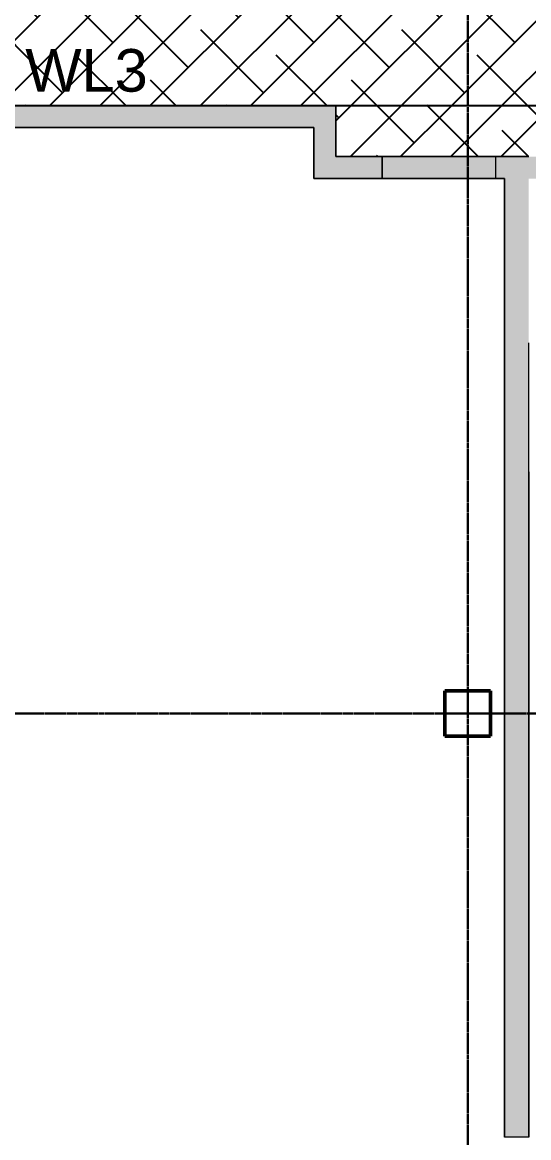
# Model space of a CAD drawing. Header units: inches. Extents: x -4126 to -1814, y 9773 to 12338.
# Drawn here: x -3311.1 to -3132.9, y 10017.9 to 10410.4 of the extents above; entities that cross this region are included whole.
import ezdxf

# ---------------------------------------------------------------- set-up
doc = ezdxf.new("R2010")
doc.units = ezdxf.units.IN
doc.header["$MEASUREMENT"] = 0
doc.linetypes.add('Grid Line 1_2_', pattern=[0.875, 0.5, -0.125, 0.125, -0.125])
for name, color, linetype, lineweight in [('I-WALL', 2, 'Continuous', 13), ('S-COLS', 52, 'Continuous', 9), ('S-GRID', 1, 'Continuous', 9)]:
    doc.layers.add(name, color=color, linetype=linetype, lineweight=lineweight)
doc.layers.add('LOAD_HATCH', color=8, linetype='Continuous')
doc.layers.add('loads', color=1, linetype='Continuous')
doc.styles.add('Arial', font='Arial.ttf', dxfattribs={"height": 18})

# ---------------------------------------------------------------- blocks, each defined once
blk = doc.blocks.new('CTR - 1st Phase - Common Walls_rvt-1-FRAMING PLAN - 1ST FLOOR')
at = {"layer": 'I-WALL', "lineweight": 5, "transparency": 33554585}
for points in [[(-3410.55, 10373.41), (-3208.5, 10373.41), (-3208.5, 10381.16), (-3410.55, 10381.16)], [(-3200.75, 10355.41), (-3200.75, 10381.16), (-3208.5, 10381.16), (-3208.5, 10355.41)], [(-3184.42, 10355.41), (-3184.42, 10363.16), (-3200.75, 10363.16), (-3200.75, 10355.41), (-3194.04, 10355.41)], [(-3168.32, 10355.41), (-3168.32, 10363.16), (-3184.42, 10363.16), (-3184.42, 10355.41)], [(-3164.32, 10355.41), (-3164.32, 10363.16), (-3168.32, 10363.16), (-3168.32, 10355.41), (-3167.54, 10355.41)], [(-3144.42, 10355.41), (-3144.42, 10363.16), (-3164.32, 10363.16), (-3164.32, 10355.41)], [(-3144.32, 10355.41), (-3144.32, 10363.16), (-3144.42, 10363.16), (-3144.42, 10355.41)], [(-3141.37, 10355.41), (-3141.37, 10363.16), (-3144.32, 10363.16), (-3144.32, 10355.41)]]:
    blk.add_hatch(color=8, dxfattribs=at).paths.add_polyline_path(points, flags=0)
h = blk.add_hatch(color=8, dxfattribs=at)
h.paths.add_polyline_path([(-3141.11, 10018.09), (-3141.11, 10058.2), (-3141.37, 10058.2), (-3141.37, 10018.09)], flags=0)
h.paths.add_polyline_path([(-3141.37, 10058.6), (-3141.11, 10058.6), (-3141.11, 10059.03), (-3141.37, 10059.03)], flags=0)
h.paths.add_polyline_path([(-3141.37, 10059.86), (-3141.11, 10059.86), (-3141.11, 10060.29), (-3141.37, 10060.29)], flags=0)
h.paths.add_polyline_path([(-3141.11, 10060.68), (-3141.11, 10106.08), (-3141.37, 10106.08), (-3141.37, 10060.68)], flags=0)
h.paths.add_polyline_path([(-3141.37, 10106.48), (-3141.11, 10106.48), (-3141.11, 10106.91), (-3141.37, 10106.91)], flags=0)
h.paths.add_polyline_path([(-3141.37, 10107.74), (-3141.11, 10107.74), (-3141.11, 10108.17), (-3141.37, 10108.17)], flags=0)
h.paths.add_polyline_path([(-3141.37, 10108.56), (-3141.11, 10108.56), (-3141.11, 10153.97), (-3141.37, 10153.97), (-3141.37, 10136.76)], flags=0)
h.paths.add_polyline_path([(-3141.11, 10154.36), (-3141.11, 10154.79), (-3141.37, 10154.79), (-3141.37, 10154.36)], flags=0)
h.paths.add_polyline_path([(-3141.37, 10155.62), (-3141.11, 10155.62), (-3141.11, 10156.05), (-3141.37, 10156.05)], flags=0)
h.paths.add_polyline_path([(-3141.11, 10156.45), (-3141.11, 10167.17), (-3141.37, 10167.17), (-3141.37, 10156.45)], flags=0)
h.paths.add_polyline_path([(-3141.11, 10167.19), (-3141.11, 10201.85), (-3141.37, 10201.85), (-3141.37, 10167.19)], flags=0)
h.paths.add_polyline_path([(-3141.37, 10202.24), (-3141.11, 10202.24), (-3141.11, 10202.67), (-3141.37, 10202.67)], flags=0)
h.paths.add_polyline_path([(-3141.11, 10203.5), (-3141.11, 10203.93), (-3141.37, 10203.93), (-3141.37, 10203.5)], flags=0)
h.paths.add_polyline_path([(-3141.37, 10204.33), (-3141.11, 10204.33), (-3141.11, 10249.73), (-3141.37, 10249.73), (-3141.37, 10222.87)], flags=0)
h.paths.add_polyline_path([(-3141.37, 10250.12), (-3141.11, 10250.12), (-3141.11, 10250.55), (-3141.37, 10250.55)], flags=0)
h.paths.add_polyline_path([(-3141.37, 10251.39), (-3141.11, 10251.39), (-3141.11, 10251.82), (-3141.37, 10251.82)], flags=0)
h.paths.add_polyline_path([(-3141.11, 10252.21), (-3141.11, 10297.61), (-3141.37, 10297.61), (-3141.37, 10252.21)], flags=0)
h.paths.add_polyline_path([(-3141.37, 10298), (-3141.11, 10298), (-3141.11, 10298.43), (-3141.37, 10298.43)], flags=0)
h.paths.add_polyline_path([(-3141.37, 10299.27), (-3141.11, 10299.27), (-3141.11, 10299.7), (-3141.37, 10299.7)], flags=0)
h.paths.add_polyline_path([(-3141.37, 10300.09), (-3141.11, 10300.09), (-3141.12, 10345.49), (-3141.37, 10345.49), (-3141.37, 10308.99)], flags=0)
h.paths.add_polyline_path([(-3141.37, 10345.89), (-3141.11, 10345.89), (-3141.14, 10346.32), (-3141.37, 10346.32)], flags=0)
h.paths.add_polyline_path([(-3141.17, 10347.15), (-3141.11, 10347.15), (-3141.11, 10347.58), (-3141.37, 10347.58), (-3141.37, 10347.15)], flags=0)
h.paths.add_polyline_path([(-3141.37, 10347.97), (-3141.11, 10347.97), (-3141.11, 10355.41), (-3140.32, 10355.41), (-3140.32, 10363.16), (-3141.37, 10363.16), (-3141.37, 10355.41)], flags=0)
h = blk.add_hatch(color=8, dxfattribs=at)
h.paths.add_polyline_path([(-3132.87, 10018.09), (-3132.87, 10058.2), (-3140.32, 10058.2), (-3140.32, 10018.09)], flags=0)
h.paths.add_polyline_path([(-3133.89, 10058.6), (-3132.87, 10058.6), (-3132.87, 10059.03), (-3140.32, 10059.03), (-3140.32, 10058.6)], flags=0)
h.paths.add_polyline_path([(-3140.32, 10059.86), (-3132.87, 10059.86), (-3132.87, 10060.29), (-3140.32, 10060.29)], flags=0)
h.paths.add_polyline_path([(-3133.95, 10060.68), (-3132.87, 10060.68), (-3132.87, 10106.08), (-3140.32, 10106.08), (-3140.32, 10060.68)], flags=0)
h.paths.add_polyline_path([(-3132.87, 10106.48), (-3132.87, 10106.91), (-3140.32, 10106.91), (-3140.32, 10106.48), (-3135.1, 10106.48)], flags=0)
h.paths.add_polyline_path([(-3140.32, 10107.74), (-3132.87, 10107.74), (-3132.87, 10108.17), (-3140.32, 10108.17)], flags=0)
h.paths.add_polyline_path([(-3140.32, 10108.56), (-3132.87, 10108.56), (-3132.87, 10153.97), (-3140.32, 10153.97), (-3140.32, 10136.76)], flags=0)
h.paths.add_polyline_path([(-3136.31, 10154.36), (-3132.87, 10154.36), (-3132.87, 10154.79), (-3140.32, 10154.79), (-3140.32, 10154.36)], flags=0)
h.paths.add_polyline_path([(-3136.34, 10155.62), (-3132.87, 10155.62), (-3132.87, 10156.05), (-3140.32, 10156.05), (-3140.32, 10155.62)], flags=0)
h.paths.add_polyline_path([(-3140.32, 10156.45), (-3132.87, 10156.45), (-3132.87, 10201.85), (-3140.32, 10201.85), (-3140.32, 10167.19), (-3140.32, 10167.17)], flags=0)
h.paths.add_polyline_path([(-3140.32, 10202.24), (-3132.87, 10202.24), (-3132.87, 10202.67), (-3140.32, 10202.67)], flags=0)
h.paths.add_polyline_path([(-3140.32, 10203.5), (-3132.87, 10203.5), (-3132.87, 10203.93), (-3140.32, 10203.93)], flags=0)
h.paths.add_polyline_path([(-3140.32, 10204.33), (-3132.87, 10204.33), (-3132.87, 10249.73), (-3140.32, 10249.73), (-3140.32, 10222.87)], flags=0)
h.paths.add_polyline_path([(-3138.72, 10250.12), (-3132.87, 10250.12), (-3132.87, 10250.55), (-3140.32, 10250.55), (-3140.32, 10250.12)], flags=0)
h.paths.add_polyline_path([(-3138.75, 10251.39), (-3132.87, 10251.39), (-3132.87, 10251.82), (-3140.32, 10251.82), (-3140.32, 10251.39)], flags=0)
h.paths.add_polyline_path([(-3138.77, 10252.21), (-3132.87, 10252.21), (-3132.87, 10297.61), (-3140.32, 10297.61), (-3140.32, 10252.21)], flags=0)
h.paths.add_polyline_path([(-3140.32, 10298), (-3132.87, 10298), (-3132.87, 10298.43), (-3140.32, 10298.43)], flags=0)
h.paths.add_polyline_path([(-3132.87, 10299.27), (-3132.87, 10299.7), (-3140.32, 10299.7), (-3140.32, 10299.27), (-3139.96, 10299.27)], flags=0)
h.paths.add_polyline_path([(-3140.32, 10300.09), (-3132.87, 10300.09), (-3132.87, 10345.49), (-3140.32, 10345.49), (-3140.32, 10308.99)], flags=0)
h.paths.add_polyline_path([(-3140.32, 10345.89), (-3132.87, 10345.89), (-3132.87, 10346.32), (-3140.32, 10346.32)], flags=0)
h.paths.add_polyline_path([(-3140.32, 10347.15), (-3132.87, 10347.15), (-3132.87, 10347.58), (-3140.32, 10347.58)], flags=0)
h.paths.add_polyline_path([(-3140.32, 10347.97), (-3132.87, 10347.97), (-3132.87, 10363.16), (-3140.32, 10363.16), (-3140.32, 10355.41)], flags=0)
h = blk.add_hatch(color=8, dxfattribs=at)
h.paths.add_polyline_path([(-3073.5, 10355.41), (-3073.5, 10363.16), (-3089.82, 10363.16), (-3089.82, 10355.41)], flags=0)
h.paths.add_polyline_path([(-3132.87, 10355.41), (-3129.82, 10355.41), (-3129.82, 10363.16), (-3132.87, 10363.16)], flags=0)
h = blk.add_hatch(color=8, dxfattribs=at)
h.paths.add_polyline_path([(-3140.32, 10018.09), (-3140.32, 10058.2), (-3141.11, 10058.2), (-3141.11, 10018.09)], flags=0)
h.paths.add_polyline_path([(-3140.32, 10058.6), (-3140.32, 10059.03), (-3141.11, 10059.03), (-3141.11, 10058.6)], flags=0)
h.paths.add_polyline_path([(-3140.32, 10059.86), (-3140.32, 10060.29), (-3141.11, 10060.29), (-3141.11, 10059.86)], flags=0)
h.paths.add_polyline_path([(-3141.11, 10060.68), (-3140.32, 10060.68), (-3140.32, 10106.08), (-3141.11, 10106.08)], flags=0)
h.paths.add_polyline_path([(-3141.11, 10106.48), (-3140.32, 10106.48), (-3140.32, 10106.91), (-3141.11, 10106.91)], flags=0)
h.paths.add_polyline_path([(-3141.11, 10107.74), (-3140.32, 10107.74), (-3140.32, 10108.17), (-3141.11, 10108.17)], flags=0)
h.paths.add_polyline_path([(-3140.32, 10108.56), (-3140.32, 10153.97), (-3141.11, 10153.97), (-3141.11, 10108.56)], flags=0)
h.paths.add_polyline_path([(-3141.11, 10154.36), (-3140.32, 10154.36), (-3140.32, 10154.79), (-3141.11, 10154.79)], flags=0)
h.paths.add_polyline_path([(-3140.32, 10155.62), (-3140.32, 10156.05), (-3141.11, 10156.05), (-3141.11, 10155.62)], flags=0)
h.paths.add_polyline_path([(-3141.11, 10156.45), (-3140.32, 10156.45), (-3140.32, 10167.17), (-3141.11, 10167.17)], flags=0)
h.paths.add_polyline_path([(-3140.32, 10167.19), (-3140.32, 10201.85), (-3141.11, 10201.85), (-3141.11, 10167.19)], flags=0)
h.paths.add_polyline_path([(-3140.32, 10202.24), (-3140.32, 10202.67), (-3141.11, 10202.67), (-3141.11, 10202.24)], flags=0)
h.paths.add_polyline_path([(-3141.11, 10203.5), (-3140.32, 10203.5), (-3140.32, 10203.93), (-3141.11, 10203.93)], flags=0)
h.paths.add_polyline_path([(-3140.32, 10204.33), (-3140.32, 10249.73), (-3141.11, 10249.73), (-3141.11, 10204.33)], flags=0)
h.paths.add_polyline_path([(-3141.11, 10250.12), (-3140.32, 10250.12), (-3140.32, 10250.55), (-3141.11, 10250.55)], flags=0)
h.paths.add_polyline_path([(-3140.32, 10251.39), (-3140.32, 10251.82), (-3141.11, 10251.82), (-3141.11, 10251.39)], flags=0)
h.paths.add_polyline_path([(-3141.11, 10252.21), (-3140.32, 10252.21), (-3140.32, 10297.61), (-3141.11, 10297.61)], flags=0)
h.paths.add_polyline_path([(-3140.32, 10298), (-3140.32, 10298.43), (-3141.11, 10298.43), (-3141.11, 10298)], flags=0)
h.paths.add_polyline_path([(-3140.32, 10299.27), (-3140.32, 10299.7), (-3141.11, 10299.7), (-3141.11, 10299.27)], flags=0)
h.paths.add_polyline_path([(-3141.11, 10300.09), (-3140.32, 10300.09), (-3140.32, 10345.49), (-3141.11, 10345.49), (-3141.11, 10308.99)], flags=0)
h.paths.add_polyline_path([(-3140.32, 10345.89), (-3140.32, 10346.32), (-3141.11, 10346.32), (-3141.11, 10345.89)], flags=0)
h.paths.add_polyline_path([(-3141.11, 10347.15), (-3140.32, 10347.15), (-3140.32, 10347.58), (-3141.11, 10347.58)], flags=0)
h.paths.add_polyline_path([(-3141.11, 10347.97), (-3140.32, 10347.97), (-3140.32, 10355.41), (-3141.11, 10355.41)], flags=0)
h = blk.add_hatch(color=8, dxfattribs=at)
h.paths.add_polyline_path([(-3141.11, 10058.2), (-3141.11, 10058.6), (-3141.37, 10058.6), (-3141.37, 10058.2)], flags=0)
h.paths.add_polyline_path([(-3141.11, 10060.29), (-3141.11, 10060.68), (-3141.37, 10060.68), (-3141.37, 10060.29)], flags=0)
h.paths.add_polyline_path([(-3141.37, 10106.08), (-3141.11, 10106.08), (-3141.11, 10106.48), (-3141.37, 10106.48)], flags=0)
h.paths.add_polyline_path([(-3141.11, 10108.17), (-3141.11, 10108.56), (-3141.37, 10108.56), (-3141.37, 10108.17)], flags=0)
h.paths.add_polyline_path([(-3141.11, 10153.97), (-3141.11, 10154.36), (-3141.37, 10154.36), (-3141.37, 10153.97)], flags=0)
h.paths.add_polyline_path([(-3141.11, 10156.05), (-3141.11, 10156.45), (-3141.37, 10156.45), (-3141.37, 10156.05)], flags=0)
h.paths.add_polyline_path([(-3141.11, 10201.85), (-3141.11, 10202.24), (-3141.37, 10202.24), (-3141.37, 10201.85)], flags=0)
h.paths.add_polyline_path([(-3141.37, 10203.93), (-3141.11, 10203.93), (-3141.11, 10204.33), (-3141.37, 10204.33)], flags=0)
h.paths.add_polyline_path([(-3141.11, 10249.73), (-3141.11, 10250.12), (-3141.37, 10250.12), (-3141.37, 10249.73)], flags=0)
h.paths.add_polyline_path([(-3141.37, 10251.82), (-3141.11, 10251.82), (-3141.11, 10252.21), (-3141.37, 10252.21)], flags=0)
h.paths.add_polyline_path([(-3141.37, 10297.61), (-3141.11, 10297.61), (-3141.11, 10298), (-3141.37, 10298)], flags=0)
h.paths.add_polyline_path([(-3141.37, 10299.7), (-3141.11, 10299.7), (-3141.11, 10300.09), (-3141.37, 10300.09)], flags=0)
h.paths.add_polyline_path([(-3141.11, 10345.49), (-3141.13, 10345.89), (-3141.37, 10345.89), (-3141.37, 10345.49), (-3141.12, 10345.49)], flags=0)
h.paths.add_polyline_path([(-3141.18, 10347.58), (-3141.11, 10347.58), (-3141.11, 10347.97), (-3141.37, 10347.97), (-3141.37, 10347.58)], flags=0)
h = blk.add_hatch(color=8, dxfattribs=at)
h.paths.add_polyline_path([(-3141.37, 10059.03), (-3141.11, 10059.03), (-3141.11, 10059.86), (-3141.37, 10059.86), (-3141.37, 10059.4)], flags=0)
h.paths.add_polyline_path([(-3141.11, 10106.91), (-3141.11, 10107.74), (-3141.37, 10107.74), (-3141.37, 10106.91)], flags=0)
h.paths.add_polyline_path([(-3141.11, 10154.79), (-3141.11, 10155.62), (-3141.37, 10155.62), (-3141.37, 10154.79)], flags=0)
h.paths.add_polyline_path([(-3141.11, 10202.67), (-3141.11, 10203.5), (-3141.37, 10203.5), (-3141.37, 10202.67)], flags=0)
h.paths.add_polyline_path([(-3141.11, 10250.55), (-3141.11, 10251.39), (-3141.37, 10251.39), (-3141.37, 10250.55)], flags=0)
h.paths.add_polyline_path([(-3141.11, 10298.43), (-3141.11, 10299.27), (-3141.37, 10299.27), (-3141.37, 10298.43)], flags=0)
h.paths.add_polyline_path([(-3141.14, 10346.32), (-3141.11, 10346.32), (-3141.11, 10347.15), (-3141.37, 10347.15), (-3141.37, 10346.32)], flags=0)
h = blk.add_hatch(color=8, dxfattribs=at)
h.paths.add_polyline_path([(-3140.32, 10058.2), (-3140.32, 10058.6), (-3141.11, 10058.6), (-3141.11, 10058.2)], flags=0)
h.paths.add_polyline_path([(-3140.32, 10060.29), (-3140.32, 10060.68), (-3141.11, 10060.68), (-3141.11, 10060.29)], flags=0)
h.paths.add_polyline_path([(-3140.32, 10106.08), (-3140.32, 10106.48), (-3141.11, 10106.48), (-3141.11, 10106.08)], flags=0)
h.paths.add_polyline_path([(-3141.11, 10108.17), (-3140.32, 10108.17), (-3140.32, 10108.56), (-3141.11, 10108.56)], flags=0)
h.paths.add_polyline_path([(-3140.32, 10153.97), (-3140.32, 10154.36), (-3141.11, 10154.36), (-3141.11, 10153.97)], flags=0)
h.paths.add_polyline_path([(-3141.11, 10156.05), (-3140.32, 10156.05), (-3140.32, 10156.45), (-3141.11, 10156.45)], flags=0)
h.paths.add_polyline_path([(-3140.32, 10201.85), (-3140.32, 10202.24), (-3141.11, 10202.24), (-3141.11, 10201.85)], flags=0)
h.paths.add_polyline_path([(-3140.32, 10203.93), (-3140.32, 10204.33), (-3141.11, 10204.33), (-3141.11, 10203.93)], flags=0)
h.paths.add_polyline_path([(-3140.32, 10249.73), (-3140.32, 10250.12), (-3141.11, 10250.12), (-3141.11, 10249.73)], flags=0)
h.paths.add_polyline_path([(-3140.32, 10251.82), (-3140.32, 10252.21), (-3141.11, 10252.21), (-3141.11, 10251.82)], flags=0)
h.paths.add_polyline_path([(-3140.32, 10297.61), (-3140.32, 10298), (-3141.11, 10298), (-3141.11, 10297.61)], flags=0)
h.paths.add_polyline_path([(-3140.32, 10299.7), (-3140.32, 10300.09), (-3141.11, 10300.09), (-3141.11, 10299.7)], flags=0)
h.paths.add_polyline_path([(-3140.32, 10345.49), (-3140.32, 10345.89), (-3141.11, 10345.89), (-3141.11, 10345.49)], flags=0)
h.paths.add_polyline_path([(-3140.32, 10347.58), (-3140.32, 10347.97), (-3141.11, 10347.97), (-3141.11, 10347.58)], flags=0)
h = blk.add_hatch(color=8, dxfattribs=at)
h.paths.add_polyline_path([(-3140.32, 10059.03), (-3140.32, 10059.86), (-3141.11, 10059.86), (-3141.11, 10059.03)], flags=0)
h.paths.add_polyline_path([(-3141.11, 10106.91), (-3140.32, 10106.91), (-3140.32, 10107.74), (-3141.11, 10107.74), (-3141.11, 10107.28)], flags=0)
h.paths.add_polyline_path([(-3141.11, 10154.79), (-3140.32, 10154.79), (-3140.32, 10155.62), (-3141.11, 10155.62), (-3141.11, 10155.16)], flags=0)
h.paths.add_polyline_path([(-3140.32, 10202.67), (-3140.32, 10203.5), (-3141.11, 10203.5), (-3141.11, 10202.67)], flags=0)
h.paths.add_polyline_path([(-3141.11, 10250.55), (-3140.32, 10250.55), (-3140.32, 10251.39), (-3141.11, 10251.39), (-3141.11, 10250.93)], flags=0)
h.paths.add_polyline_path([(-3141.11, 10298.43), (-3140.32, 10298.43), (-3140.32, 10299.27), (-3141.11, 10299.27), (-3141.11, 10298.81)], flags=0)
h.paths.add_polyline_path([(-3141.11, 10346.32), (-3140.32, 10346.32), (-3140.32, 10347.15), (-3141.11, 10347.15), (-3141.11, 10346.69)], flags=0)
h = blk.add_hatch(color=8, dxfattribs=at)
h.paths.add_polyline_path([(-3132.87, 10058.2), (-3132.87, 10058.6), (-3140.32, 10058.6), (-3140.32, 10058.2), (-3133.88, 10058.2)], flags=0)
h.paths.add_polyline_path([(-3140.32, 10060.29), (-3132.87, 10060.29), (-3132.87, 10060.68), (-3140.32, 10060.68)], flags=0)
h.paths.add_polyline_path([(-3140.32, 10106.08), (-3132.87, 10106.08), (-3132.87, 10106.48), (-3140.32, 10106.48)], flags=0)
h.paths.add_polyline_path([(-3140.32, 10108.17), (-3132.87, 10108.17), (-3132.87, 10108.56), (-3140.32, 10108.56)], flags=0)
h.paths.add_polyline_path([(-3132.87, 10153.97), (-3132.87, 10154.36), (-3140.32, 10154.36), (-3140.32, 10153.97), (-3136.3, 10153.97)], flags=0)
h.paths.add_polyline_path([(-3132.87, 10156.05), (-3132.87, 10156.45), (-3140.32, 10156.45), (-3140.32, 10156.05), (-3136.35, 10156.05)], flags=0)
h.paths.add_polyline_path([(-3140.32, 10201.85), (-3132.87, 10201.85), (-3132.87, 10202.24), (-3140.32, 10202.24)], flags=0)
h.paths.add_polyline_path([(-3140.32, 10203.93), (-3132.87, 10203.93), (-3132.87, 10204.33), (-3140.32, 10204.33)], flags=0)
h.paths.add_polyline_path([(-3132.87, 10249.73), (-3132.87, 10250.12), (-3140.32, 10250.12), (-3140.32, 10249.73), (-3138.71, 10249.73)], flags=0)
h.paths.add_polyline_path([(-3132.87, 10251.82), (-3132.87, 10252.21), (-3140.32, 10252.21), (-3140.32, 10251.82), (-3138.76, 10251.82)], flags=0)
h.paths.add_polyline_path([(-3140.32, 10297.61), (-3132.87, 10297.61), (-3132.87, 10298), (-3140.32, 10298)], flags=0)
h.paths.add_polyline_path([(-3132.87, 10299.7), (-3132.87, 10300.09), (-3140.32, 10300.09), (-3140.32, 10299.7), (-3139.97, 10299.7)], flags=0)
h.paths.add_polyline_path([(-3132.87, 10345.49), (-3132.87, 10345.89), (-3140.32, 10345.89), (-3140.32, 10345.49)], flags=0)
h.paths.add_polyline_path([(-3132.87, 10347.58), (-3132.87, 10347.97), (-3140.32, 10347.97), (-3140.32, 10347.58)], flags=0)
h = blk.add_hatch(color=8, dxfattribs=at)
h.paths.add_polyline_path([(-3140.32, 10059.03), (-3132.87, 10059.03), (-3132.87, 10059.86), (-3140.32, 10059.86), (-3140.32, 10059.4)], flags=0)
h.paths.add_polyline_path([(-3132.87, 10106.91), (-3132.87, 10107.74), (-3140.32, 10107.74), (-3140.32, 10106.91), (-3135.11, 10106.91)], flags=0)
h.paths.add_polyline_path([(-3132.87, 10154.79), (-3132.87, 10155.62), (-3140.32, 10155.62), (-3140.32, 10154.79), (-3136.32, 10154.79)], flags=0)
h.paths.add_polyline_path([(-3137.52, 10202.67), (-3132.87, 10202.67), (-3132.87, 10203.5), (-3140.32, 10203.5), (-3140.32, 10202.67)], flags=0)
h.paths.add_polyline_path([(-3140.32, 10250.55), (-3132.87, 10250.55), (-3132.87, 10251.39), (-3140.32, 10251.39), (-3140.32, 10250.93)], flags=0)
h.paths.add_polyline_path([(-3140.32, 10298.43), (-3132.87, 10298.43), (-3132.87, 10299.27), (-3140.32, 10299.27), (-3140.32, 10298.81)], flags=0)
h.paths.add_polyline_path([(-3140.32, 10346.32), (-3132.87, 10346.32), (-3132.87, 10347.15), (-3140.32, 10347.15), (-3140.32, 10346.69)], flags=0)
at = {"layer": 'I-WALL', "color": 9}
for p, q in [((-3208.5, 10381.16), (-3410.55, 10381.16)), ((-3208.5, 10381.16), (-3200.75, 10381.16)), ((-3200.75, 10363.16), (-3200.75, 10381.16)), ((-3334.47, 10373.41), (-3208.5, 10373.41)), ((-3208.5, 10373.41), (-3208.5, 10355.41)), ((-3184.42, 10363.16), (-3200.75, 10363.16)), ((-3168.32, 10363.16), (-3184.42, 10363.16)), ((-3184.42, 10363.16), (-3184.42, 10355.41)), ((-3164.32, 10363.16), (-3168.32, 10363.16)), ((-3144.42, 10363.16), (-3164.32, 10363.16)), ((-3144.32, 10363.16), (-3144.42, 10363.16)), ((-3144.42, 10355.41), (-3144.42, 10363.16)), ((-3141.37, 10363.16), (-3144.32, 10363.16)), ((-3141.37, 10363.16), (-3140.32, 10363.16)), ((-3140.32, 10363.16), (-3132.87, 10363.16)), ((-3200.75, 10355.41), (-3208.5, 10355.41)), ((-3200.75, 10355.41), (-3184.42, 10355.41)), ((-3184.42, 10355.41), (-3168.32, 10355.41)), ((-3168.32, 10355.41), (-3164.32, 10355.41)), ((-3164.32, 10355.41), (-3144.42, 10355.41)), ((-3144.42, 10355.41), (-3144.32, 10355.41)), ((-3144.32, 10355.41), (-3141.37, 10355.41)), ((-3141.37, 10355.41), (-3141.37, 10347.97)), ((-3141.37, 10347.97), (-3141.37, 10347.58)), ((-3141.37, 10347.58), (-3141.37, 10347.15)), ((-3141.37, 10347.15), (-3141.37, 10346.77)), ((-3141.37, 10346.69), (-3141.37, 10346.32)), ((-3141.37, 10346.32), (-3141.37, 10345.89)), ((-3141.37, 10345.89), (-3141.37, 10345.49)), ((-3141.37, 10345.49), (-3141.37, 10300.09)), ((-3141.37, 10300.09), (-3141.37, 10299.7)), ((-3141.37, 10299.7), (-3141.37, 10299.27)), ((-3141.37, 10299.27), (-3141.37, 10298.89)), ((-3141.37, 10298.81), (-3141.37, 10298.43)), ((-3141.37, 10298.43), (-3141.37, 10298)), ((-3141.37, 10298), (-3141.37, 10297.61)), ((-3141.37, 10297.61), (-3141.37, 10252.21)), ((-3132.87, 10252.21), (-3132.87, 10297.61)), ((-3141.37, 10252.21), (-3141.37, 10251.82)), ((-3141.37, 10251.82), (-3141.37, 10251.39)), ((-3141.37, 10251.39), (-3141.37, 10251.01)), ((-3141.37, 10250.93), (-3141.37, 10250.55)), ((-3141.37, 10250.55), (-3141.37, 10250.12)), ((-3141.37, 10250.12), (-3141.37, 10249.73)), ((-3141.37, 10249.73), (-3141.37, 10204.33)), ((-3132.87, 10251.82), (-3132.87, 10252.21)), ((-3132.87, 10251.01), (-3132.87, 10251.82)), ((-3132.87, 10250.12), (-3132.87, 10250.93)), ((-3132.87, 10249.73), (-3132.87, 10250.12)), ((-3132.87, 10204.33), (-3132.87, 10249.73)), ((-3141.37, 10204.33), (-3141.37, 10203.93)), ((-3141.37, 10203.93), (-3141.37, 10203.5)), ((-3141.37, 10203.5), (-3141.37, 10203.13)), ((-3141.37, 10203.05), (-3141.37, 10202.67)), ((-3141.37, 10202.67), (-3141.37, 10202.24)), ((-3141.37, 10202.24), (-3141.37, 10201.85)), ((-3141.37, 10201.85), (-3141.37, 10167.19)), ((-3132.87, 10203.93), (-3132.87, 10204.33)), ((-3132.87, 10203.13), (-3132.87, 10203.93)), ((-3132.87, 10202.24), (-3132.87, 10203.05)), ((-3132.87, 10201.85), (-3132.87, 10202.24)), ((-3132.87, 10156.45), (-3132.87, 10201.85)), ((-3141.37, 10167.17), (-3141.37, 10156.45)), ((-3141.37, 10156.45), (-3141.37, 10156.05)), ((-3141.37, 10156.05), (-3141.37, 10155.62)), ((-3141.37, 10155.62), (-3141.37, 10155.25)), ((-3141.37, 10155.16), (-3141.37, 10154.79)), ((-3141.37, 10154.79), (-3141.37, 10154.36)), ((-3141.37, 10154.36), (-3141.37, 10153.97)), ((-3132.87, 10156.05), (-3132.87, 10156.45)), ((-3132.87, 10155.25), (-3132.87, 10156.05)), ((-3132.87, 10154.36), (-3132.87, 10155.16)), ((-3132.87, 10153.97), (-3132.87, 10154.36)), ((-3141.37, 10153.97), (-3141.37, 10108.56)), ((-3132.87, 10108.56), (-3132.87, 10153.97)), ((-3141.37, 10108.56), (-3141.37, 10108.17)), ((-3141.37, 10108.17), (-3141.37, 10107.74)), ((-3141.37, 10107.74), (-3141.37, 10107.37)), ((-3141.37, 10107.28), (-3141.37, 10106.91)), ((-3132.87, 10108.17), (-3132.87, 10108.56)), ((-3132.87, 10107.37), (-3132.87, 10108.17)), ((-3132.87, 10106.48), (-3132.87, 10107.28)), ((-3141.37, 10106.91), (-3141.37, 10106.48)), ((-3141.37, 10106.48), (-3141.37, 10106.08)), ((-3141.37, 10106.08), (-3141.37, 10060.68)), ((-3132.87, 10106.08), (-3132.87, 10106.48)), ((-3132.87, 10060.68), (-3132.87, 10106.08)), ((-3141.37, 10060.68), (-3141.37, 10060.29)), ((-3141.37, 10060.29), (-3141.37, 10059.86)), ((-3132.87, 10060.29), (-3132.87, 10060.68)), ((-3132.87, 10059.48), (-3132.87, 10060.29)), ((-3141.37, 10059.86), (-3141.37, 10059.48)), ((-3141.37, 10059.4), (-3141.37, 10059.03)), ((-3141.37, 10059.03), (-3141.37, 10058.6)), ((-3141.37, 10058.6), (-3141.37, 10058.2)), ((-3141.37, 10058.2), (-3141.37, 10018.09)), ((-3132.87, 10058.6), (-3132.87, 10059.4)), ((-3132.87, 10058.2), (-3132.87, 10058.6)), ((-3132.87, 10018.09), (-3132.87, 10058.2)), ((-3140.32, 10018.09), (-3141.37, 10018.09)), ((-3132.87, 10018.09), (-3140.32, 10018.09))]:
    blk.add_line(p, q, dxfattribs=at)
at = {"layer": 'I-WALL', "color": 253}
for p, q in [((-3410.55, 10381.16), (-3208.5, 10381.16)), ((-3200.75, 10381.16), (-3208.5, 10381.16)), ((-3200.75, 10381.16), (-3200.75, 10363.16)), ((-3208.5, 10373.41), (-3334.47, 10373.41)), ((-3208.5, 10355.41), (-3208.5, 10373.41)), ((-3200.75, 10363.16), (-3168.32, 10363.16)), ((-3184.42, 10355.41), (-3184.42, 10363.16)), ((-3168.32, 10363.16), (-3164.32, 10363.16)), ((-3164.32, 10363.16), (-3144.32, 10363.16)), ((-3144.42, 10355.41), (-3144.42, 10363.16)), ((-3144.32, 10363.16), (-3141.37, 10363.16)), ((-3140.32, 10363.16), (-3141.37, 10363.16)), ((-3132.87, 10363.16), (-3140.32, 10363.16)), ((-3208.5, 10355.41), (-3200.75, 10355.41)), ((-3168.32, 10355.41), (-3200.75, 10355.41)), ((-3164.32, 10355.41), (-3168.32, 10355.41)), ((-3144.32, 10355.41), (-3164.32, 10355.41)), ((-3141.37, 10355.41), (-3144.32, 10355.41)), ((-3141.37, 10347.97), (-3141.37, 10355.41)), ((-3141.37, 10347.58), (-3141.37, 10347.97)), ((-3141.37, 10347.15), (-3141.37, 10347.58)), ((-3141.37, 10346.77), (-3141.37, 10347.15)), ((-3141.37, 10346.32), (-3141.37, 10346.69)), ((-3141.37, 10345.89), (-3141.37, 10346.32)), ((-3141.37, 10345.49), (-3141.37, 10345.89)), ((-3141.37, 10300.09), (-3141.37, 10345.49)), ((-3141.37, 10299.7), (-3141.37, 10300.09)), ((-3141.37, 10299.27), (-3141.37, 10299.7)), ((-3141.37, 10298.89), (-3141.37, 10299.27)), ((-3141.37, 10298.43), (-3141.37, 10298.81)), ((-3141.37, 10298), (-3141.37, 10298.43)), ((-3141.37, 10297.61), (-3141.37, 10298)), ((-3141.37, 10252.21), (-3141.37, 10297.61)), ((-3141.37, 10251.82), (-3141.37, 10252.21)), ((-3141.37, 10251.39), (-3141.37, 10251.82)), ((-3141.37, 10251.01), (-3141.37, 10251.39)), ((-3141.37, 10250.55), (-3141.37, 10250.93)), ((-3141.37, 10250.12), (-3141.37, 10250.55)), ((-3141.37, 10249.73), (-3141.37, 10250.12)), ((-3141.37, 10204.33), (-3141.37, 10249.73)), ((-3132.87, 10252.21), (-3132.87, 10251.82)), ((-3132.87, 10251.82), (-3132.87, 10251.39)), ((-3132.87, 10251.39), (-3132.87, 10251.01)), ((-3132.87, 10250.93), (-3132.87, 10250.55)), ((-3132.87, 10250.55), (-3132.87, 10250.12)), ((-3132.87, 10250.12), (-3132.87, 10249.73)), ((-3132.87, 10249.73), (-3132.87, 10204.33)), ((-3141.37, 10203.93), (-3141.37, 10204.33)), ((-3141.37, 10203.5), (-3141.37, 10203.93)), ((-3141.37, 10203.13), (-3141.37, 10203.5)), ((-3141.37, 10202.67), (-3141.37, 10203.05)), ((-3141.37, 10202.24), (-3141.37, 10202.67)), ((-3141.37, 10201.85), (-3141.37, 10202.24)), ((-3141.37, 10167.19), (-3141.37, 10201.85)), ((-3132.87, 10204.33), (-3132.87, 10203.93)), ((-3132.87, 10203.93), (-3132.87, 10203.5)), ((-3132.87, 10203.5), (-3132.87, 10203.13)), ((-3132.87, 10203.05), (-3132.87, 10202.67)), ((-3132.87, 10202.67), (-3132.87, 10202.24)), ((-3132.87, 10202.24), (-3132.87, 10201.85)), ((-3132.87, 10201.85), (-3132.87, 10156.45)), ((-3141.37, 10156.45), (-3141.37, 10167.17)), ((-3141.37, 10156.05), (-3141.37, 10156.45)), ((-3141.37, 10155.62), (-3141.37, 10156.05)), ((-3141.37, 10155.25), (-3141.37, 10155.62)), ((-3141.37, 10154.79), (-3141.37, 10155.16)), ((-3141.37, 10154.36), (-3141.37, 10154.79)), ((-3141.37, 10153.97), (-3141.37, 10154.36)), ((-3132.87, 10156.45), (-3132.87, 10156.05)), ((-3132.87, 10156.05), (-3132.87, 10155.62)), ((-3132.87, 10155.62), (-3132.87, 10155.25)), ((-3132.87, 10155.16), (-3132.87, 10154.79)), ((-3132.87, 10154.79), (-3132.87, 10154.36)), ((-3132.87, 10154.36), (-3132.87, 10153.97)), ((-3141.37, 10108.56), (-3141.37, 10153.97)), ((-3132.87, 10153.97), (-3132.87, 10108.56)), ((-3141.37, 10108.17), (-3141.37, 10108.56)), ((-3141.37, 10107.74), (-3141.37, 10108.17)), ((-3141.37, 10107.37), (-3141.37, 10107.74)), ((-3141.37, 10106.91), (-3141.37, 10107.28)), ((-3132.87, 10108.56), (-3132.87, 10108.17)), ((-3132.87, 10108.17), (-3132.87, 10107.74)), ((-3132.87, 10107.74), (-3132.87, 10107.37)), ((-3132.87, 10107.28), (-3132.87, 10106.91)), ((-3141.37, 10106.48), (-3141.37, 10106.91)), ((-3141.37, 10106.08), (-3141.37, 10106.48)), ((-3141.37, 10060.68), (-3141.37, 10106.08)), ((-3132.87, 10106.91), (-3132.87, 10106.48)), ((-3132.87, 10106.48), (-3132.87, 10106.08)), ((-3132.87, 10106.08), (-3132.87, 10060.68)), ((-3141.37, 10060.29), (-3141.37, 10060.68)), ((-3141.37, 10059.86), (-3141.37, 10060.29)), ((-3132.87, 10060.68), (-3132.87, 10060.29)), ((-3132.87, 10060.29), (-3132.87, 10059.86)), ((-3141.37, 10059.48), (-3141.37, 10059.86)), ((-3141.37, 10059.03), (-3141.37, 10059.4)), ((-3141.37, 10058.6), (-3141.37, 10059.03)), ((-3141.37, 10058.2), (-3141.37, 10058.6)), ((-3141.37, 10018.09), (-3141.37, 10058.2)), ((-3132.87, 10059.86), (-3132.87, 10059.48)), ((-3132.87, 10059.4), (-3132.87, 10059.03)), ((-3132.87, 10059.03), (-3132.87, 10058.6)), ((-3132.87, 10058.6), (-3132.87, 10058.2)), ((-3132.87, 10058.2), (-3132.87, 10018.09)), ((-3141.11, 10018.09), (-3141.37, 10018.09)), ((-3140.32, 10018.09), (-3141.11, 10018.09)), ((-3132.87, 10018.09), (-3140.32, 10018.09))]:
    blk.add_line(p, q, dxfattribs=at)
blk = doc.blocks.new('034100 - Precast Structural Concrete - Column - Corbels - 16_x16_-1699972-FRAMING PLAN - 1ST FLOOR')
at = {"layer": 'S-COLS'}
for p, q in [((-8.91, 8.98), (-8.98, 8.98)), ((-8.98, 8.98), (-8.98, -7.02)), ((6.94, 8.98), (-8.91, 8.98)), ((7.02, 8.98), (6.94, 8.98)), ((7.02, -7.02), (7.02, 8.98)), ((-8.98, -7.02), (-8.91, -7.02)), ((-8.91, -7.02), (6.94, -7.02)), ((6.94, -7.02), (7.02, -7.02))]:
    blk.add_line(p, q, dxfattribs=at)
at = {"layer": 'S-COLS', "lineweight": 50}
for p, q in [((-8.98, -7.02), (-8.98, 8.98)), ((-8.98, 8.98), (-8.91, 8.98)), ((-8.91, 8.98), (6.94, 8.98)), ((6.94, 8.98), (7.02, 8.98)), ((7.02, 8.98), (7.02, -7.02)), ((-8.91, -7.02), (-8.98, -7.02)), ((6.94, -7.02), (-8.91, -7.02)), ((7.02, -7.02), (6.94, -7.02))]:
    blk.add_line(p, q, dxfattribs=at)

msp = doc.modelspace()

# ---------------------------------------------------------------- hatches: boundary and pattern name
at = {"layer": 'LOAD_HATCH'}
h = msp.add_hatch(dxfattribs=at)
h.set_pattern_fill('ANSI38', color=256, scale=100, style=0)
h.paths.add_polyline_path([(-3481.324, 10382.789), (-3418.524, 10381), (-3072.924, 10381), (-2509.521, 10381.514), (-2503.7, 10449.439), (-3408.924, 10449.439), (-3401.049, 11277.289), (-3371.874, 11277.289), (-3371.874, 11473.789), (-3140.124, 11473.539), (-3139.124, 11648.339), (-2778.924, 11649.339), (-2778.924, 11628.389), (-2718.724, 11628.389), (-2650.524, 11628.389), (-2650.524, 11649.339), (-2509.521, 11650), (-2509.521, 11717.264), (-3140.124, 11718), (-3140.124, 11838.614), (-3460.024, 11838.614), (-3460.024, 11787.364), (-3199.999, 11783.364), (-3199.999, 11535.189), (-3481.324, 11530.989), (-3477.974, 11244.389), (-3477.974, 10410)])
h = msp.add_hatch(dxfattribs=at)
h.set_pattern_fill('ANSI38', color=256, scale=100, style=0)
h.paths.add_polyline_path([(-3154.324, 10363.164), (-3144.324, 10363.164), (-3141.374, 10363.164), (-3140.324, 10363.164), (-3132.874, 10363.164), (-3073.499, 10363.164), (-3073.499, 10381), (-3154.324, 10381)])
h.paths.add_polyline_path([(-3200.749, 10363.164), (-3168.324, 10363.164), (-3164.324, 10363.164), (-3154.324, 10363.164), (-3154.324, 10381), (-3200.749, 10381)])

# ---------------------------------------------------------------- linework, layer by layer
msp.add_lwpolyline([(-3401.049, 11277.289), (-3408.924, 10449.439), (-2503.7, 10449.439), (-2509.521, 10381.514), (-3072.924, 10381), (-3418.524, 10381), (-3481.324, 10382.789), (-3477.974, 10410), (-3477.974, 11244.389)], dxfattribs=at)
at = {"layer": 'S-GRID', "linetype": 'Grid Line 1_2_', "lineweight": 30}
for p, q in [((-3154.324, 9772.61), (-3154.324, 12288.555)), ((-1814.206, 10167.189), (-4076.95, 10167.189))]:
    msp.add_line(p, q, dxfattribs=at)

# ---------------------------------------------------------------- block references
at = {"lineweight": 5}
msp.add_blockref('CTR - 1st Phase - Common Walls_rvt-1-FRAMING PLAN - 1ST FLOOR', (0, 0), dxfattribs=at)
at = {"layer": 'S-COLS', "rotation": 270.0000000000118}
msp.add_blockref('034100 - Precast Structural Concrete - Column - Corbels - 16_x16_-1699972-FRAMING PLAN - 1ST FLOOR', (-3155.308, 10166.205), dxfattribs=at)

# ---------------------------------------------------------------- texts
at = {"layer": 'loads', "insert": (-3310, 10401), "char_height": 15, "width": 29.92125, "attachment_point": 1, "style": 'Arial'}
msp.add_mtext('WL3', dxfattribs=at)

doc.saveas('drawing.dxf')
